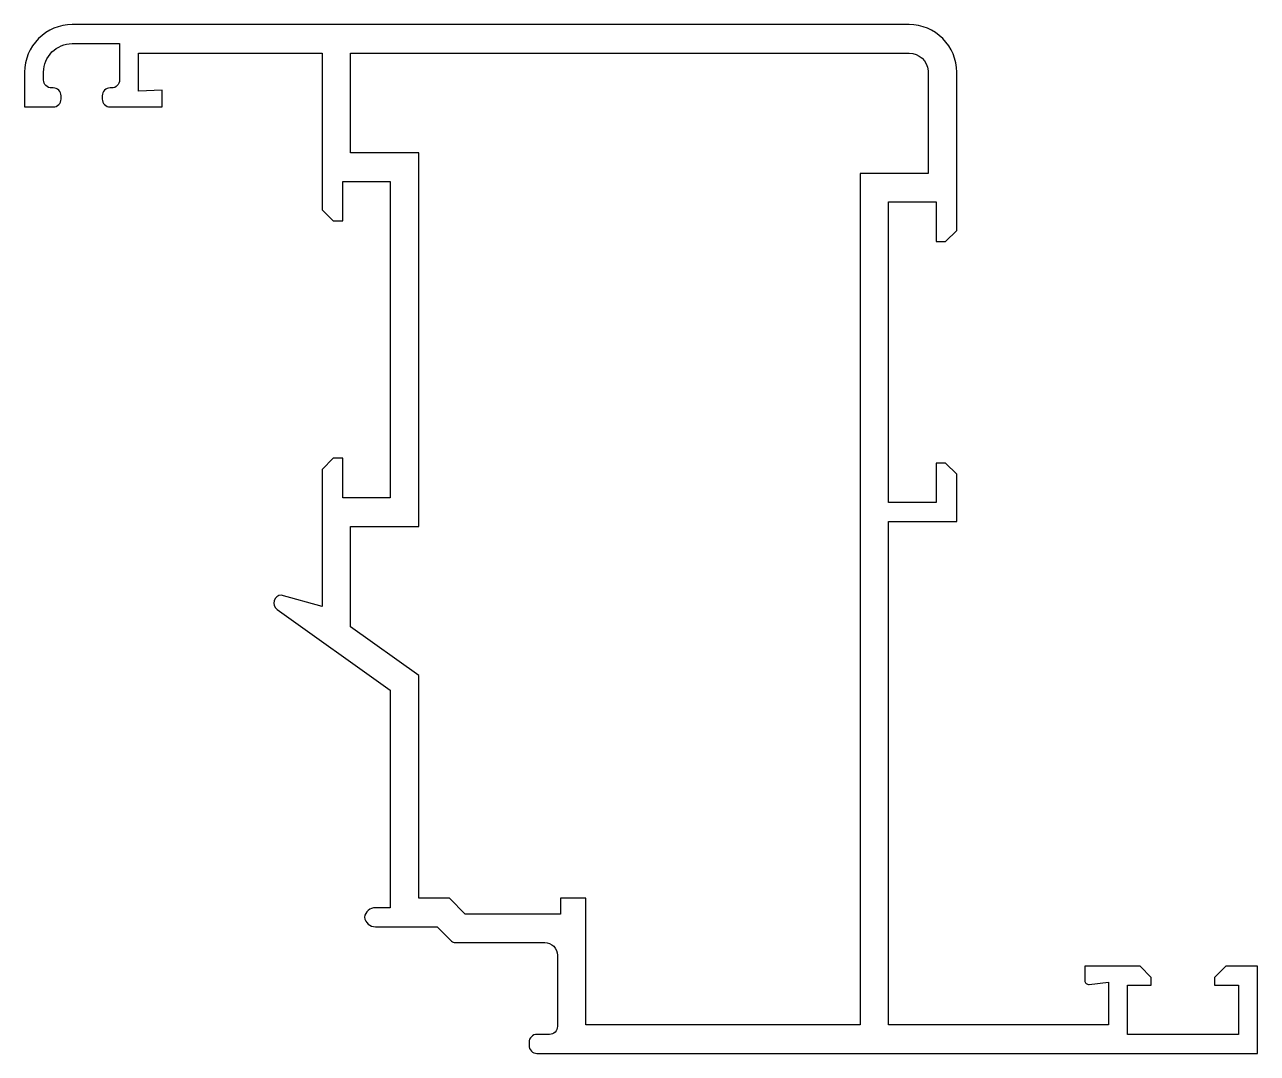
# Model space of a CAD drawing. Extents: x 342.4 to 420.3, y 167.7 to 232.7.
import ezdxf

# ---------------------------------------------------------------- set-up
doc = ezdxf.new("R2010")
doc.units = 0
doc.header["$LTSCALE"] = 15
doc.layers.add('5', color=5, linetype='CONTINUOUS')

msp = doc.modelspace()

# ---------------------------------------------------------------- linework, layer by layer
at = {"layer": '5', "color": 0, "linetype": 'CONTINUOUS'}
for points in [[(410.891, 169.508), (396.991, 169.508), (396.991, 201.308), (401.291, 201.308), (401.291, 204.308), (400.591, 205.008), (399.991, 205.008), (399.991, 202.508), (396.991, 202.508), (396.991, 221.508), (399.991, 221.508), (399.991, 219.008), (400.591, 219.008), (401.291, 219.708), (401.291, 229.708), (401.291, 229.708, 0.414214), (398.291, 232.708), (398.291, 232.708), (345.391, 232.708), (345.391, 232.708, 0.414214), (342.391, 229.708), (342.391, 229.708), (342.391, 227.508), (344.191, 227.508), (344.191, 227.508, 0.414214), (344.691, 228.008), (344.691, 228.008), (344.691, 228.208), (344.691, 228.208, 0.414214), (344.191, 228.708), (344.191, 228.708), (344.091, 228.708), (344.091, 228.708, -0.414214), (343.591, 229.208), (343.591, 229.208), (343.591, 229.708), (343.591, 229.708, -0.414214), (345.391, 231.508), (345.391, 231.508), (348.391, 231.508), (348.391, 229.208), (348.391, 229.208, -0.414214), (347.891, 228.708), (347.891, 228.708), (347.791, 228.708), (347.791, 228.708, 0.414214), (347.291, 228.208), (347.291, 228.208), (347.291, 228.008), (347.291, 228.008, 0.414214), (347.791, 227.508), (347.791, 227.508), (351.091, 227.508), (351.091, 228.568), (349.591, 228.508), (349.591, 230.908), (361.191, 230.908), (361.191, 221.008), (361.891, 220.308), (362.491, 220.308), (362.491, 222.808), (365.491, 222.808), (365.491, 202.808), (362.491, 202.808), (362.491, 205.308), (361.891, 205.308), (361.191, 204.608), (361.191, 195.937), (358.607, 196.661), (358.607, 196.661, 0.707642), (358.346, 195.755), (358.346, 195.755), (365.491, 190.66), (365.491, 176.908), (364.561, 176.908), (364.561, 176.908, 0.372825), (363.868, 176.308, 0.372825), (364.561, 175.708), (364.561, 175.708), (368.461, 175.708), (369.373, 174.796), (369.373, 174.796, 0.198912), (369.585, 174.708), (369.585, 174.708), (375.261, 174.708), (375.261, 174.708, -0.414214), (376.061, 173.908), (376.061, 173.908), (376.061, 169.408, -0.414214), (375.561, 168.908), (374.767, 168.908, 0.414214), (374.267, 168.408), (374.267, 168.208, 0.414214), (374.767, 167.708), (420.291, 167.708), (420.291, 173.208), (418.291, 173.208), (417.591, 172.508), (417.591, 172.008), (419.091, 172.008), (419.091, 168.908), (412.091, 168.908), (412.091, 172.008), (413.591, 172.008), (413.591, 172.508), (412.891, 173.208), (409.391, 173.208), (409.391, 172.308), (409.391, 172.308, 0.450078), (409.671, 172.06), (409.671, 172.06), (410.891, 172.208)], [(399.491, 223.308), (395.191, 223.308), (395.191, 169.508), (377.861, 169.508), (377.861, 177.508), (376.261, 177.508), (376.261, 176.508), (370.237, 176.508), (369.237, 177.508), (367.291, 177.508), (367.291, 191.587), (362.991, 194.653), (362.991, 201.008), (367.291, 201.008), (367.291, 224.608), (362.991, 224.608), (362.991, 230.908), (398.282, 230.908, -0.394184), (399.488, 229.8), (399.491, 229.796)]]:
    msp.add_lwpolyline(points, format="xyb", close=True, dxfattribs=at)

doc.saveas('drawing.dxf')
